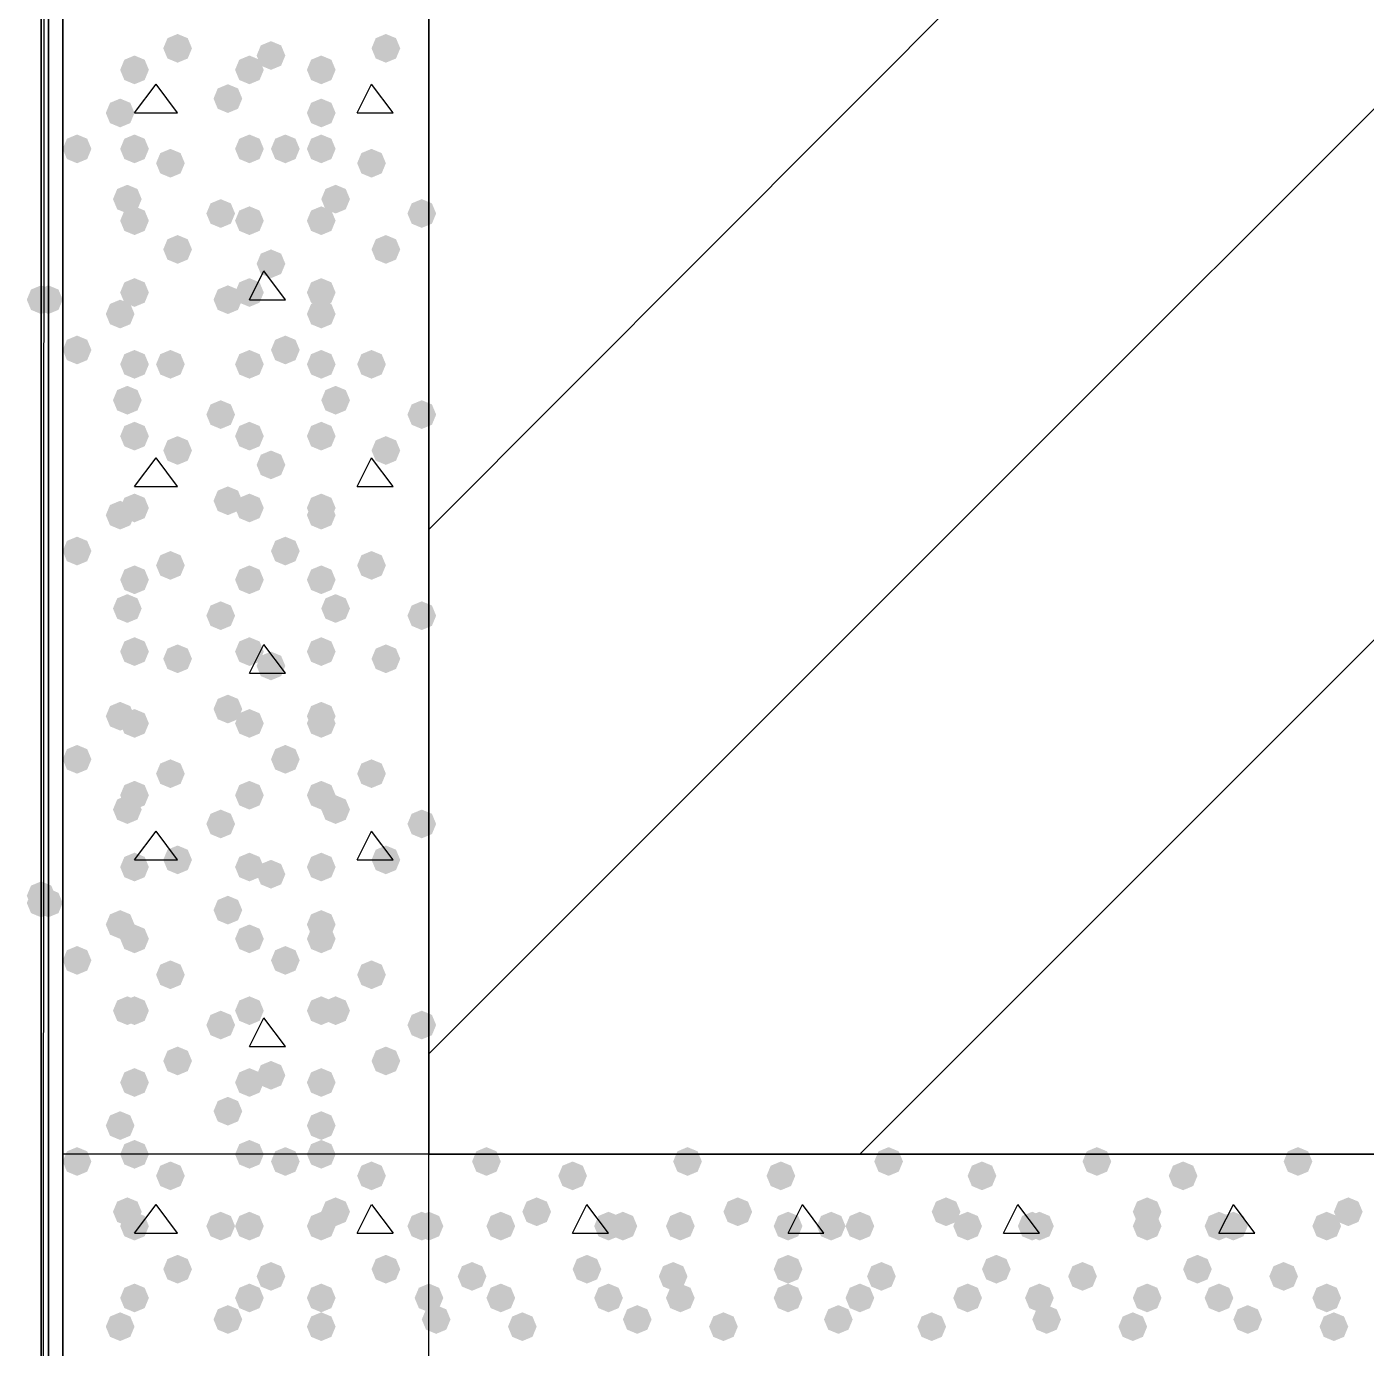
# Model space of a CAD drawing. Header units: millimetres. Extents: x 0 to 420, y 0 to 297.
# Drawn here: x 31.16 to 39.05, y 143.59 to 151.38 of the extents above; entities that cross this region are included whole.
import ezdxf

# ---------------------------------------------------------------- set-up
doc = ezdxf.new("R2010")
doc.units = ezdxf.units.MM
doc.layers.get('0').update_dxf_attribs({"linetype": 'CONTINUOUS'})

msp = doc.modelspace()

# ---------------------------------------------------------------- hatches: boundary and pattern name
at = {"true_color": 0x000007}
h = msp.add_hatch(color=0, dxfattribs=at)
h.paths.add_polyline_path([(31.284333, 243.755333), (31.284333, 100.160667)], flags=0)
h.paths.add_polyline_path([(31.284333, 100.160667), (31.284333, 243.755333)], flags=0)
at = {"true_color": 0x000008}
for points in [[(32.131, 151.257), (32.106129, 151.197204), (32.046333, 151.172333), (31.986537, 151.197204), (31.961667, 151.257), (31.986537, 151.316796), (32.046333, 151.341667), (32.106129, 151.316796)], [(32.681333, 151.214667), (32.656462, 151.154871), (32.596667, 151.13), (32.536871, 151.154871), (32.512, 151.214667), (32.536871, 151.274462), (32.596667, 151.299333), (32.656462, 151.274463)], [(33.358667, 151.257), (33.333796, 151.197204), (33.274, 151.172333), (33.214204, 151.197204), (33.189333, 151.257), (33.214204, 151.316796), (33.274, 151.341667), (33.333796, 151.316796)], [(31.877, 151.13), (31.852129, 151.070204), (31.792333, 151.045333), (31.732538, 151.070204), (31.707667, 151.13), (31.732537, 151.189796), (31.792333, 151.214667), (31.852129, 151.189796)], [(32.554333, 151.13), (32.529462, 151.070204), (32.469667, 151.045333), (32.409871, 151.070204), (32.385, 151.13), (32.409871, 151.189796), (32.469667, 151.214667), (32.529462, 151.189796)], [(32.977667, 151.13), (32.952796, 151.070204), (32.893, 151.045333), (32.833204, 151.070204), (32.808333, 151.13), (32.833204, 151.189796), (32.893, 151.214667), (32.952796, 151.189796)], [(32.427333, 150.960667), (32.402463, 150.900871), (32.342667, 150.876), (32.282871, 150.900871), (32.258, 150.960667), (32.282871, 151.020462), (32.342667, 151.045333), (32.402462, 151.020463)], [(31.792333, 150.876), (31.767463, 150.816204), (31.707667, 150.791333), (31.647871, 150.816204), (31.623, 150.876), (31.647871, 150.935796), (31.707667, 150.960667), (31.767462, 150.935796)], [(32.977667, 150.876), (32.952796, 150.816204), (32.893, 150.791333), (32.833204, 150.816204), (32.808333, 150.876), (32.833204, 150.935796), (32.893, 150.960667), (32.952796, 150.935796)], [(31.538333, 150.664333), (31.513463, 150.604537), (31.453667, 150.579667), (31.393871, 150.604537), (31.369, 150.664333), (31.393871, 150.724129), (31.453667, 150.749), (31.513462, 150.724129)], [(31.877, 150.664333), (31.852129, 150.604537), (31.792333, 150.579667), (31.732538, 150.604537), (31.707667, 150.664333), (31.732537, 150.724129), (31.792333, 150.749), (31.852129, 150.724129)], [(32.554333, 150.664333), (32.529462, 150.604537), (32.469667, 150.579667), (32.409871, 150.604537), (32.385, 150.664333), (32.409871, 150.724129), (32.469667, 150.749), (32.529462, 150.724129)], [(32.766, 150.664333), (32.741129, 150.604537), (32.681333, 150.579667), (32.621537, 150.604537), (32.596667, 150.664333), (32.621537, 150.724129), (32.681333, 150.749), (32.741129, 150.724129)], [(32.977667, 150.664333), (32.952796, 150.604537), (32.893, 150.579667), (32.833204, 150.604537), (32.808333, 150.664333), (32.833204, 150.724129), (32.893, 150.749), (32.952796, 150.724129)], [(32.088667, 150.579667), (32.063796, 150.519871), (32.004, 150.495), (31.944204, 150.519871), (31.919333, 150.579667), (31.944204, 150.639462), (32.004, 150.664333), (32.063796, 150.639463)], [(33.274, 150.579667), (33.249129, 150.519871), (33.189333, 150.495), (33.129538, 150.519871), (33.104667, 150.579667), (33.129537, 150.639462), (33.189333, 150.664333), (33.249129, 150.639463)], [(31.834667, 150.368), (31.809796, 150.308204), (31.75, 150.283333), (31.690204, 150.308204), (31.665333, 150.368), (31.690204, 150.427796), (31.75, 150.452667), (31.809796, 150.427796)], [(33.062333, 150.368), (33.037463, 150.308204), (32.977667, 150.283333), (32.917871, 150.308204), (32.893, 150.368), (32.917871, 150.427796), (32.977667, 150.452667), (33.037462, 150.427796)], [(31.877, 150.241), (31.852129, 150.181204), (31.792333, 150.156333), (31.732538, 150.181204), (31.707667, 150.241), (31.732537, 150.300796), (31.792333, 150.325667), (31.852129, 150.300796)], [(32.385, 150.283333), (32.360129, 150.223537), (32.300333, 150.198667), (32.240538, 150.223537), (32.215667, 150.283333), (32.240537, 150.343129), (32.300333, 150.368), (32.360129, 150.343129)], [(32.554333, 150.241), (32.529462, 150.181204), (32.469667, 150.156333), (32.409871, 150.181204), (32.385, 150.241), (32.409871, 150.300796), (32.469667, 150.325667), (32.529462, 150.300796)], [(32.977667, 150.241), (32.952796, 150.181204), (32.893, 150.156333), (32.833204, 150.181204), (32.808333, 150.241), (32.833204, 150.300796), (32.893, 150.325667), (32.952796, 150.300796)], [(33.570333, 150.283333), (33.545463, 150.223537), (33.485667, 150.198667), (33.425871, 150.223537), (33.401, 150.283333), (33.425871, 150.343129), (33.485667, 150.368), (33.545462, 150.343129)], [(32.131, 150.071667), (32.106129, 150.011871), (32.046333, 149.987), (31.986537, 150.011871), (31.961667, 150.071667), (31.986537, 150.131462), (32.046333, 150.156333), (32.106129, 150.131463)], [(33.358667, 150.071667), (33.333796, 150.011871), (33.274, 149.987), (33.214204, 150.011871), (33.189333, 150.071667), (33.214204, 150.131462), (33.274, 150.156333), (33.333796, 150.131463)], [(32.681333, 149.987), (32.656462, 149.927204), (32.596667, 149.902333), (32.536871, 149.927204), (32.512, 149.987), (32.536871, 150.046796), (32.596667, 150.071667), (32.656462, 150.046796)], [(31.877, 149.817667), (31.852129, 149.757871), (31.792333, 149.733), (31.732538, 149.757871), (31.707667, 149.817667), (31.732537, 149.877462), (31.792333, 149.902333), (31.852129, 149.877463)], [(32.427333, 149.775333), (32.402463, 149.715537), (32.342667, 149.690667), (32.282871, 149.715537), (32.258, 149.775333), (32.282871, 149.835129), (32.342667, 149.86), (32.402462, 149.835129)], [(32.554333, 149.817667), (32.529462, 149.757871), (32.469667, 149.733), (32.409871, 149.757871), (32.385, 149.817667), (32.409871, 149.877462), (32.469667, 149.902333), (32.529462, 149.877463)], [(32.977667, 149.817667), (32.952796, 149.757871), (32.893, 149.733), (32.833204, 149.757871), (32.808333, 149.817667), (32.833204, 149.877462), (32.893, 149.902333), (32.952796, 149.877463)], [(31.792333, 149.690667), (31.767463, 149.630871), (31.707667, 149.606), (31.647871, 149.630871), (31.623, 149.690667), (31.647871, 149.750462), (31.707667, 149.775333), (31.767462, 149.750463)], [(32.977667, 149.690667), (32.952796, 149.630871), (32.893, 149.606), (32.833204, 149.630871), (32.808333, 149.690667), (32.833204, 149.750462), (32.893, 149.775333), (32.952796, 149.750463)], [(31.538333, 149.479), (31.513463, 149.419204), (31.453667, 149.394333), (31.393871, 149.419204), (31.369, 149.479), (31.393871, 149.538796), (31.453667, 149.563667), (31.513462, 149.538796)], [(32.766, 149.479), (32.741129, 149.419204), (32.681333, 149.394333), (32.621537, 149.419204), (32.596667, 149.479), (32.621537, 149.538796), (32.681333, 149.563667), (32.741129, 149.538796)], [(31.877, 149.394333), (31.852129, 149.334537), (31.792333, 149.309667), (31.732538, 149.334537), (31.707667, 149.394333), (31.732537, 149.454129), (31.792333, 149.479), (31.852129, 149.454129)], [(32.088667, 149.394333), (32.063796, 149.334537), (32.004, 149.309667), (31.944204, 149.334537), (31.919333, 149.394333), (31.944204, 149.454129), (32.004, 149.479), (32.063796, 149.454129)], [(32.554333, 149.394333), (32.529462, 149.334537), (32.469667, 149.309667), (32.409871, 149.334537), (32.385, 149.394333), (32.409871, 149.454129), (32.469667, 149.479), (32.529462, 149.454129)], [(32.977667, 149.394333), (32.952796, 149.334537), (32.893, 149.309667), (32.833204, 149.334537), (32.808333, 149.394333), (32.833204, 149.454129), (32.893, 149.479), (32.952796, 149.454129)], [(33.274, 149.394333), (33.249129, 149.334537), (33.189333, 149.309667), (33.129538, 149.334537), (33.104667, 149.394333), (33.129537, 149.454129), (33.189333, 149.479), (33.249129, 149.454129)], [(31.834667, 149.182667), (31.809796, 149.122871), (31.75, 149.098), (31.690204, 149.122871), (31.665333, 149.182667), (31.690204, 149.242462), (31.75, 149.267333), (31.809796, 149.242463)], [(33.062333, 149.182667), (33.037463, 149.122871), (32.977667, 149.098), (32.917871, 149.122871), (32.893, 149.182667), (32.917871, 149.242462), (32.977667, 149.267333), (33.037462, 149.242463)], [(32.385, 149.098), (32.360129, 149.038204), (32.300333, 149.013333), (32.240538, 149.038204), (32.215667, 149.098), (32.240537, 149.157796), (32.300333, 149.182667), (32.360129, 149.157796)], [(33.570333, 149.098), (33.545463, 149.038204), (33.485667, 149.013333), (33.425871, 149.038204), (33.401, 149.098), (33.425871, 149.157796), (33.485667, 149.182667), (33.545462, 149.157796)], [(31.877, 148.971), (31.852129, 148.911204), (31.792333, 148.886333), (31.732538, 148.911204), (31.707667, 148.971), (31.732537, 149.030796), (31.792333, 149.055667), (31.852129, 149.030796)], [(32.554333, 148.971), (32.529462, 148.911204), (32.469667, 148.886333), (32.409871, 148.911204), (32.385, 148.971), (32.409871, 149.030796), (32.469667, 149.055667), (32.529462, 149.030796)], [(32.977667, 148.971), (32.952796, 148.911204), (32.893, 148.886333), (32.833204, 148.911204), (32.808333, 148.971), (32.833204, 149.030796), (32.893, 149.055667), (32.952796, 149.030796)], [(32.131, 148.886333), (32.106129, 148.826537), (32.046333, 148.801667), (31.986537, 148.826537), (31.961667, 148.886333), (31.986537, 148.946129), (32.046333, 148.971), (32.106129, 148.946129)], [(33.358667, 148.886333), (33.333796, 148.826537), (33.274, 148.801667), (33.214204, 148.826537), (33.189333, 148.886333), (33.214204, 148.946129), (33.274, 148.971), (33.333796, 148.946129)], [(32.681333, 148.801667), (32.656462, 148.741871), (32.596667, 148.717), (32.536871, 148.741871), (32.512, 148.801667), (32.536871, 148.861462), (32.596667, 148.886333), (32.656462, 148.861463)], [(32.427333, 148.59), (32.402463, 148.530204), (32.342667, 148.505333), (32.282871, 148.530204), (32.258, 148.59), (32.282871, 148.649796), (32.342667, 148.674667), (32.402462, 148.649796)], [(31.792333, 148.505333), (31.767463, 148.445537), (31.707667, 148.420667), (31.647871, 148.445537), (31.623, 148.505333), (31.647871, 148.565129), (31.707667, 148.59), (31.767462, 148.565129)], [(31.877, 148.547667), (31.852129, 148.487871), (31.792333, 148.463), (31.732538, 148.487871), (31.707667, 148.547667), (31.732537, 148.607462), (31.792333, 148.632333), (31.852129, 148.607463)], [(32.554333, 148.547667), (32.529462, 148.487871), (32.469667, 148.463), (32.409871, 148.487871), (32.385, 148.547667), (32.409871, 148.607462), (32.469667, 148.632333), (32.529462, 148.607463)], [(32.977667, 148.547667), (32.952796, 148.487871), (32.893, 148.463), (32.833204, 148.487871), (32.808333, 148.547667), (32.833204, 148.607462), (32.893, 148.632333), (32.952796, 148.607463)], [(32.977667, 148.505333), (32.952796, 148.445537), (32.893, 148.420667), (32.833204, 148.445537), (32.808333, 148.505333), (32.833204, 148.565129), (32.893, 148.59), (32.952796, 148.565129)], [(31.538333, 148.293667), (31.513463, 148.233871), (31.453667, 148.209), (31.393871, 148.233871), (31.369, 148.293667), (31.393871, 148.353462), (31.453667, 148.378333), (31.513462, 148.353463)], [(32.766, 148.293667), (32.741129, 148.233871), (32.681333, 148.209), (32.621537, 148.233871), (32.596667, 148.293667), (32.621537, 148.353462), (32.681333, 148.378333), (32.741129, 148.353463)], [(32.088667, 148.209), (32.063796, 148.149204), (32.004, 148.124333), (31.944204, 148.149204), (31.919333, 148.209), (31.944204, 148.268796), (32.004, 148.293667), (32.063796, 148.268796)], [(33.274, 148.209), (33.249129, 148.149204), (33.189333, 148.124333), (33.129538, 148.149204), (33.104667, 148.209), (33.129537, 148.268796), (33.189333, 148.293667), (33.249129, 148.268796)], [(31.877, 148.124333), (31.852129, 148.064537), (31.792333, 148.039667), (31.732538, 148.064537), (31.707667, 148.124333), (31.732537, 148.184129), (31.792333, 148.209), (31.852129, 148.184129)], [(32.554333, 148.124333), (32.529462, 148.064537), (32.469667, 148.039667), (32.409871, 148.064537), (32.385, 148.124333), (32.409871, 148.184129), (32.469667, 148.209), (32.529462, 148.184129)], [(32.977667, 148.124333), (32.952796, 148.064537), (32.893, 148.039667), (32.833204, 148.064537), (32.808333, 148.124333), (32.833204, 148.184129), (32.893, 148.209), (32.952796, 148.184129)], [(31.834667, 147.955), (31.809796, 147.895204), (31.75, 147.870333), (31.690204, 147.895204), (31.665333, 147.955), (31.690204, 148.014796), (31.75, 148.039667), (31.809796, 148.014796)], [(33.062333, 147.955), (33.037463, 147.895204), (32.977667, 147.870333), (32.917871, 147.895204), (32.893, 147.955), (32.917871, 148.014796), (32.977667, 148.039667), (33.037462, 148.014796)], [(32.385, 147.912667), (32.360129, 147.852871), (32.300333, 147.828), (32.240538, 147.852871), (32.215667, 147.912667), (32.240537, 147.972462), (32.300333, 147.997333), (32.360129, 147.972463)], [(33.570333, 147.912667), (33.545463, 147.852871), (33.485667, 147.828), (33.425871, 147.852871), (33.401, 147.912667), (33.425871, 147.972462), (33.485667, 147.997333), (33.545462, 147.972463)], [(31.877, 147.701), (31.852129, 147.641204), (31.792333, 147.616333), (31.732538, 147.641204), (31.707667, 147.701), (31.732537, 147.760796), (31.792333, 147.785667), (31.852129, 147.760796)], [(32.131, 147.658667), (32.106129, 147.598871), (32.046333, 147.574), (31.986537, 147.598871), (31.961667, 147.658667), (31.986537, 147.718462), (32.046333, 147.743333), (32.106129, 147.718463)], [(32.554333, 147.701), (32.529462, 147.641204), (32.469667, 147.616333), (32.409871, 147.641204), (32.385, 147.701), (32.409871, 147.760796), (32.469667, 147.785667), (32.529462, 147.760796)], [(32.977667, 147.701), (32.952796, 147.641204), (32.893, 147.616333), (32.833204, 147.641204), (32.808333, 147.701), (32.833204, 147.760796), (32.893, 147.785667), (32.952796, 147.760796)], [(33.358667, 147.658667), (33.333796, 147.598871), (33.274, 147.574), (33.214204, 147.598871), (33.189333, 147.658667), (33.214204, 147.718462), (33.274, 147.743333), (33.333796, 147.718463)], [(32.681333, 147.616333), (32.656462, 147.556537), (32.596667, 147.531667), (32.536871, 147.556537), (32.512, 147.616333), (32.536871, 147.676129), (32.596667, 147.701), (32.656462, 147.676129)], [(31.792333, 147.32), (31.767463, 147.260204), (31.707667, 147.235333), (31.647871, 147.260204), (31.623, 147.32), (31.647871, 147.379796), (31.707667, 147.404667), (31.767462, 147.379796)], [(32.427333, 147.362333), (32.402463, 147.302537), (32.342667, 147.277667), (32.282871, 147.302537), (32.258, 147.362333), (32.282871, 147.422129), (32.342667, 147.447), (32.402462, 147.422129)], [(32.977667, 147.32), (32.952796, 147.260204), (32.893, 147.235333), (32.833204, 147.260204), (32.808333, 147.32), (32.833204, 147.379796), (32.893, 147.404667), (32.952796, 147.379796)], [(31.877, 147.277667), (31.852129, 147.217871), (31.792333, 147.193), (31.732538, 147.217871), (31.707667, 147.277667), (31.732537, 147.337462), (31.792333, 147.362333), (31.852129, 147.337463)], [(32.554333, 147.277667), (32.529462, 147.217871), (32.469667, 147.193), (32.409871, 147.217871), (32.385, 147.277667), (32.409871, 147.337462), (32.469667, 147.362333), (32.529462, 147.337463)], [(32.977667, 147.277667), (32.952796, 147.217871), (32.893, 147.193), (32.833204, 147.217871), (32.808333, 147.277667), (32.833204, 147.337462), (32.893, 147.362333), (32.952796, 147.337463)], [(31.538333, 147.066), (31.513463, 147.006204), (31.453667, 146.981333), (31.393871, 147.006204), (31.369, 147.066), (31.393871, 147.125796), (31.453667, 147.150667), (31.513462, 147.125796)], [(32.766, 147.066), (32.741129, 147.006204), (32.681333, 146.981333), (32.621537, 147.006204), (32.596667, 147.066), (32.621537, 147.125796), (32.681333, 147.150667), (32.741129, 147.125796)], [(32.088667, 146.981333), (32.063796, 146.921537), (32.004, 146.896667), (31.944204, 146.921537), (31.919333, 146.981333), (31.944204, 147.041129), (32.004, 147.066), (32.063796, 147.041129)], [(33.274, 146.981333), (33.249129, 146.921537), (33.189333, 146.896667), (33.129538, 146.921537), (33.104667, 146.981333), (33.129537, 147.041129), (33.189333, 147.066), (33.249129, 147.041129)], [(31.877, 146.854333), (31.852129, 146.794537), (31.792333, 146.769667), (31.732538, 146.794537), (31.707667, 146.854333), (31.732537, 146.914129), (31.792333, 146.939), (31.852129, 146.914129)], [(32.554333, 146.854333), (32.529462, 146.794537), (32.469667, 146.769667), (32.409871, 146.794537), (32.385, 146.854333), (32.409871, 146.914129), (32.469667, 146.939), (32.529462, 146.914129)], [(32.977667, 146.854333), (32.952796, 146.794537), (32.893, 146.769667), (32.833204, 146.794537), (32.808333, 146.854333), (32.833204, 146.914129), (32.893, 146.939), (32.952796, 146.914129)], [(31.834667, 146.769667), (31.809796, 146.709871), (31.75, 146.685), (31.690204, 146.709871), (31.665333, 146.769667), (31.690204, 146.829462), (31.75, 146.854333), (31.809796, 146.829463)], [(33.062333, 146.769667), (33.037463, 146.709871), (32.977667, 146.685), (32.917871, 146.709871), (32.893, 146.769667), (32.917871, 146.829462), (32.977667, 146.854333), (33.037462, 146.829463)], [(32.385, 146.685), (32.360129, 146.625204), (32.300333, 146.600333), (32.240538, 146.625204), (32.215667, 146.685), (32.240537, 146.744796), (32.300333, 146.769667), (32.360129, 146.744796)], [(33.570333, 146.685), (33.545463, 146.625204), (33.485667, 146.600333), (33.425871, 146.625204), (33.401, 146.685), (33.425871, 146.744796), (33.485667, 146.769667), (33.545462, 146.744796)], [(32.131, 146.473333), (32.106129, 146.413537), (32.046333, 146.388667), (31.986537, 146.413537), (31.961667, 146.473333), (31.986537, 146.533129), (32.046333, 146.558), (32.106129, 146.533129)], [(33.358667, 146.473333), (33.333796, 146.413537), (33.274, 146.388667), (33.214204, 146.413537), (33.189333, 146.473333), (33.214204, 146.533129), (33.274, 146.558), (33.333796, 146.533129)], [(31.877, 146.431), (31.852129, 146.371204), (31.792333, 146.346333), (31.732538, 146.371204), (31.707667, 146.431), (31.732537, 146.490796), (31.792333, 146.515667), (31.852129, 146.490796)], [(32.554333, 146.431), (32.529462, 146.371204), (32.469667, 146.346333), (32.409871, 146.371204), (32.385, 146.431), (32.409871, 146.490796), (32.469667, 146.515667), (32.529462, 146.490796)], [(32.681333, 146.388667), (32.656462, 146.328871), (32.596667, 146.304), (32.536871, 146.328871), (32.512, 146.388667), (32.536871, 146.448462), (32.596667, 146.473333), (32.656462, 146.448463)], [(32.977667, 146.431), (32.952796, 146.371204), (32.893, 146.346333), (32.833204, 146.371204), (32.808333, 146.431), (32.833204, 146.490796), (32.893, 146.515667), (32.952796, 146.490796)], [(32.427333, 146.177), (32.402463, 146.117204), (32.342667, 146.092333), (32.282871, 146.117204), (32.258, 146.177), (32.282871, 146.236796), (32.342667, 146.261667), (32.402462, 146.236796)], [(31.792333, 146.092333), (31.767463, 146.032537), (31.707667, 146.007667), (31.647871, 146.032537), (31.623, 146.092333), (31.647871, 146.152129), (31.707667, 146.177), (31.767462, 146.152129)], [(32.977667, 146.092333), (32.952796, 146.032537), (32.893, 146.007667), (32.833204, 146.032537), (32.808333, 146.092333), (32.833204, 146.152129), (32.893, 146.177), (32.952796, 146.152129)], [(31.877, 146.007667), (31.852129, 145.947871), (31.792333, 145.923), (31.732538, 145.947871), (31.707667, 146.007667), (31.732537, 146.067462), (31.792333, 146.092333), (31.852129, 146.067463)], [(32.554333, 146.007667), (32.529462, 145.947871), (32.469667, 145.923), (32.409871, 145.947871), (32.385, 146.007667), (32.409871, 146.067462), (32.469667, 146.092333), (32.529462, 146.067463)], [(32.977667, 146.007667), (32.952796, 145.947871), (32.893, 145.923), (32.833204, 145.947871), (32.808333, 146.007667), (32.833204, 146.067462), (32.893, 146.092333), (32.952796, 146.067463)], [(31.538333, 145.880667), (31.513463, 145.820871), (31.453667, 145.796), (31.393871, 145.820871), (31.369, 145.880667), (31.393871, 145.940462), (31.453667, 145.965333), (31.513462, 145.940463)], [(32.766, 145.880667), (32.741129, 145.820871), (32.681333, 145.796), (32.621537, 145.820871), (32.596667, 145.880667), (32.621537, 145.940462), (32.681333, 145.965333), (32.741129, 145.940463)], [(32.088667, 145.796), (32.063796, 145.736204), (32.004, 145.711333), (31.944204, 145.736204), (31.919333, 145.796), (31.944204, 145.855796), (32.004, 145.880667), (32.063796, 145.855796)], [(33.274, 145.796), (33.249129, 145.736204), (33.189333, 145.711333), (33.129538, 145.736204), (33.104667, 145.796), (33.129537, 145.855796), (33.189333, 145.880667), (33.249129, 145.855796)], [(31.834667, 145.584333), (31.809796, 145.524537), (31.75, 145.499667), (31.690204, 145.524537), (31.665333, 145.584333), (31.690204, 145.644129), (31.75, 145.669), (31.809796, 145.644129)], [(31.877, 145.584333), (31.852129, 145.524537), (31.792333, 145.499667), (31.732538, 145.524537), (31.707667, 145.584333), (31.732537, 145.644129), (31.792333, 145.669), (31.852129, 145.644129)], [(32.554333, 145.584333), (32.529462, 145.524537), (32.469667, 145.499667), (32.409871, 145.524537), (32.385, 145.584333), (32.409871, 145.644129), (32.469667, 145.669), (32.529462, 145.644129)], [(32.977667, 145.584333), (32.952796, 145.524537), (32.893, 145.499667), (32.833204, 145.524537), (32.808333, 145.584333), (32.833204, 145.644129), (32.893, 145.669), (32.952796, 145.644129)], [(33.062333, 145.584333), (33.037463, 145.524537), (32.977667, 145.499667), (32.917871, 145.524537), (32.893, 145.584333), (32.917871, 145.644129), (32.977667, 145.669), (33.037462, 145.644129)], [(32.385, 145.499667), (32.360129, 145.439871), (32.300333, 145.415), (32.240538, 145.439871), (32.215667, 145.499667), (32.240537, 145.559462), (32.300333, 145.584333), (32.360129, 145.559463)], [(33.570333, 145.499667), (33.545463, 145.439871), (33.485667, 145.415), (33.425871, 145.439871), (33.401, 145.499667), (33.425871, 145.559462), (33.485667, 145.584333), (33.545462, 145.559463)], [(32.131, 145.288), (32.106129, 145.228204), (32.046333, 145.203333), (31.986537, 145.228204), (31.961667, 145.288), (31.986537, 145.347796), (32.046333, 145.372667), (32.106129, 145.347796)], [(33.358667, 145.288), (33.333796, 145.228204), (33.274, 145.203333), (33.214204, 145.228204), (33.189333, 145.288), (33.214204, 145.347796), (33.274, 145.372667), (33.333796, 145.347796)], [(32.681333, 145.203333), (32.656462, 145.143537), (32.596667, 145.118667), (32.536871, 145.143537), (32.512, 145.203333), (32.536871, 145.263129), (32.596667, 145.288), (32.656462, 145.263129)], [(31.877, 145.161), (31.852129, 145.101204), (31.792333, 145.076333), (31.732538, 145.101204), (31.707667, 145.161), (31.732537, 145.220796), (31.792333, 145.245667), (31.852129, 145.220796)], [(32.554333, 145.161), (32.529462, 145.101204), (32.469667, 145.076333), (32.409871, 145.101204), (32.385, 145.161), (32.409871, 145.220796), (32.469667, 145.245667), (32.529462, 145.220796)], [(32.977667, 145.161), (32.952796, 145.101204), (32.893, 145.076333), (32.833204, 145.101204), (32.808333, 145.161), (32.833204, 145.220796), (32.893, 145.245667), (32.952796, 145.220796)], [(32.427333, 144.991667), (32.402463, 144.931871), (32.342667, 144.907), (32.282871, 144.931871), (32.258, 144.991667), (32.282871, 145.051462), (32.342667, 145.076333), (32.402462, 145.051463)], [(31.792333, 144.907), (31.767463, 144.847204), (31.707667, 144.822333), (31.647871, 144.847204), (31.623, 144.907), (31.647871, 144.966796), (31.707667, 144.991667), (31.767462, 144.966796)], [(32.977667, 144.907), (32.952796, 144.847204), (32.893, 144.822333), (32.833204, 144.847204), (32.808333, 144.907), (32.833204, 144.966796), (32.893, 144.991667), (32.952796, 144.966796)], [(31.877, 144.737667), (31.852129, 144.677871), (31.792333, 144.653), (31.732538, 144.677871), (31.707667, 144.737667), (31.732537, 144.797462), (31.792333, 144.822333), (31.852129, 144.797463)], [(32.554333, 144.737667), (32.529462, 144.677871), (32.469667, 144.653), (32.409871, 144.677871), (32.385, 144.737667), (32.409871, 144.797462), (32.469667, 144.822333), (32.529462, 144.797463)], [(32.977667, 144.737667), (32.952796, 144.677871), (32.893, 144.653), (32.833204, 144.677871), (32.808333, 144.737667), (32.833204, 144.797462), (32.893, 144.822333), (32.952796, 144.797463)], [(33.951333, 144.695333), (33.926463, 144.635537), (33.866667, 144.610667), (33.806871, 144.635537), (33.782, 144.695333), (33.806871, 144.755129), (33.866667, 144.78), (33.926462, 144.755129)], [(35.136667, 144.695333), (35.111796, 144.635537), (35.052, 144.610667), (34.992204, 144.635537), (34.967333, 144.695333), (34.992204, 144.755129), (35.052, 144.78), (35.111796, 144.755129)], [(36.322, 144.695333), (36.297129, 144.635537), (36.237333, 144.610667), (36.177538, 144.635537), (36.152667, 144.695333), (36.177537, 144.755129), (36.237333, 144.78), (36.297129, 144.755129)], [(37.549667, 144.695333), (37.524796, 144.635537), (37.465, 144.610667), (37.405204, 144.635537), (37.380333, 144.695333), (37.405204, 144.755129), (37.465, 144.78), (37.524796, 144.755129)], [(38.735, 144.695333), (38.710129, 144.635537), (38.650333, 144.610667), (38.590538, 144.635537), (38.565667, 144.695333), (38.590537, 144.755129), (38.650333, 144.78), (38.710129, 144.755129)], [(34.459333, 144.610667), (34.434462, 144.550871), (34.374667, 144.526), (34.314871, 144.550871), (34.29, 144.610667), (34.314871, 144.670462), (34.374667, 144.695333), (34.434462, 144.670463)], [(35.687, 144.610667), (35.662129, 144.550871), (35.602333, 144.526), (35.542538, 144.550871), (35.517667, 144.610667), (35.542537, 144.670462), (35.602333, 144.695333), (35.662129, 144.670463)], [(36.872333, 144.610667), (36.847463, 144.550871), (36.787667, 144.526), (36.727871, 144.550871), (36.703, 144.610667), (36.727871, 144.670462), (36.787667, 144.695333), (36.847462, 144.670463)], [(38.057667, 144.610667), (38.032796, 144.550871), (37.973, 144.526), (37.913204, 144.550871), (37.888333, 144.610667), (37.913204, 144.670462), (37.973, 144.695333), (38.032796, 144.670463)], [(34.247667, 144.399), (34.222796, 144.339204), (34.163, 144.314333), (34.103204, 144.339204), (34.078333, 144.399), (34.103204, 144.458796), (34.163, 144.483667), (34.222796, 144.458796)], [(35.433, 144.399), (35.408129, 144.339204), (35.348333, 144.314333), (35.288537, 144.339204), (35.263667, 144.399), (35.288537, 144.458796), (35.348333, 144.483667), (35.408129, 144.458796)], [(36.660667, 144.399), (36.635796, 144.339204), (36.576, 144.314333), (36.516204, 144.339204), (36.491333, 144.399), (36.516204, 144.458796), (36.576, 144.483667), (36.635796, 144.458796)], [(37.846, 144.399), (37.821129, 144.339204), (37.761333, 144.314333), (37.701537, 144.339204), (37.676667, 144.399), (37.701537, 144.458796), (37.761333, 144.483667), (37.821129, 144.458796)], [(39.031333, 144.399), (39.006462, 144.339204), (38.946667, 144.314333), (38.886871, 144.339204), (38.862, 144.399), (38.886871, 144.458796), (38.946667, 144.483667), (39.006462, 144.458796)], [(33.612667, 144.314333), (33.587796, 144.254537), (33.528, 144.229667), (33.468204, 144.254537), (33.443333, 144.314333), (33.468204, 144.374129), (33.528, 144.399), (33.587796, 144.374129)], [(34.036, 144.314333), (34.011129, 144.254537), (33.951333, 144.229667), (33.891537, 144.254537), (33.866667, 144.314333), (33.891537, 144.374129), (33.951333, 144.399), (34.011129, 144.374129)], [(34.671, 144.314333), (34.646129, 144.254537), (34.586333, 144.229667), (34.526537, 144.254537), (34.501667, 144.314333), (34.526537, 144.374129), (34.586333, 144.399), (34.646129, 144.374129)], [(34.755667, 144.314333), (34.730796, 144.254537), (34.671, 144.229667), (34.611204, 144.254537), (34.586333, 144.314333), (34.611204, 144.374129), (34.671, 144.399), (34.730796, 144.374129)], [(35.094333, 144.314333), (35.069462, 144.254537), (35.009667, 144.229667), (34.949871, 144.254537), (34.925, 144.314333), (34.949871, 144.374129), (35.009667, 144.399), (35.069462, 144.374129)], [(35.729333, 144.314333), (35.704462, 144.254537), (35.644667, 144.229667), (35.584871, 144.254537), (35.56, 144.314333), (35.584871, 144.374129), (35.644667, 144.399), (35.704462, 144.374129)], [(35.983333, 144.314333), (35.958463, 144.254537), (35.898667, 144.229667), (35.838871, 144.254537), (35.814, 144.314333), (35.838871, 144.374129), (35.898667, 144.399), (35.958462, 144.374129)], [(36.152667, 144.314333), (36.127796, 144.254537), (36.068, 144.229667), (36.008204, 144.254537), (35.983333, 144.314333), (36.008204, 144.374129), (36.068, 144.399), (36.127796, 144.374129)], [(36.787667, 144.314333), (36.762796, 144.254537), (36.703, 144.229667), (36.643204, 144.254537), (36.618333, 144.314333), (36.643204, 144.374129), (36.703, 144.399), (36.762796, 144.374129)], [(37.168667, 144.314333), (37.143796, 144.254537), (37.084, 144.229667), (37.024204, 144.254537), (36.999333, 144.314333), (37.024204, 144.374129), (37.084, 144.399), (37.143796, 144.374129)], [(37.211, 144.314333), (37.186129, 144.254537), (37.126333, 144.229667), (37.066537, 144.254537), (37.041667, 144.314333), (37.066537, 144.374129), (37.126333, 144.399), (37.186129, 144.374129)], [(37.846, 144.314333), (37.821129, 144.254537), (37.761333, 144.229667), (37.701537, 144.254537), (37.676667, 144.314333), (37.701537, 144.374129), (37.761333, 144.399), (37.821129, 144.374129)], [(38.269333, 144.314333), (38.244462, 144.254537), (38.184667, 144.229667), (38.124871, 144.254537), (38.1, 144.314333), (38.124871, 144.374129), (38.184667, 144.399), (38.244462, 144.374129)], [(38.354, 144.314333), (38.329129, 144.254537), (38.269333, 144.229667), (38.209538, 144.254537), (38.184667, 144.314333), (38.209537, 144.374129), (38.269333, 144.399), (38.329129, 144.374129)], [(38.904333, 144.314333), (38.879462, 144.254537), (38.819667, 144.229667), (38.759871, 144.254537), (38.735, 144.314333), (38.759871, 144.374129), (38.819667, 144.399), (38.879462, 144.374129)], [(33.866667, 144.018), (33.841796, 143.958204), (33.782, 143.933333), (33.722204, 143.958204), (33.697333, 144.018), (33.722204, 144.077796), (33.782, 144.102667), (33.841796, 144.077796)], [(34.544, 144.060333), (34.519129, 144.000537), (34.459333, 143.975667), (34.399538, 144.000537), (34.374667, 144.060333), (34.399537, 144.120129), (34.459333, 144.145), (34.519129, 144.120129)], [(35.052, 144.018), (35.027129, 143.958204), (34.967333, 143.933333), (34.907538, 143.958204), (34.882667, 144.018), (34.907537, 144.077796), (34.967333, 144.102667), (35.027129, 144.077796)], [(35.729333, 144.060333), (35.704462, 144.000537), (35.644667, 143.975667), (35.584871, 144.000537), (35.56, 144.060333), (35.584871, 144.120129), (35.644667, 144.145), (35.704462, 144.120129)], [(36.279667, 144.018), (36.254796, 143.958204), (36.195, 143.933333), (36.135204, 143.958204), (36.110333, 144.018), (36.135204, 144.077796), (36.195, 144.102667), (36.254796, 144.077796)], [(36.957, 144.060333), (36.932129, 144.000537), (36.872333, 143.975667), (36.812538, 144.000537), (36.787667, 144.060333), (36.812537, 144.120129), (36.872333, 144.145), (36.932129, 144.120129)], [(37.465, 144.018), (37.440129, 143.958204), (37.380333, 143.933333), (37.320538, 143.958204), (37.295667, 144.018), (37.320537, 144.077796), (37.380333, 144.102667), (37.440129, 144.077796)], [(38.142333, 144.060333), (38.117463, 144.000537), (38.057667, 143.975667), (37.997871, 144.000537), (37.973, 144.060333), (37.997871, 144.120129), (38.057667, 144.145), (38.117462, 144.120129)], [(38.650333, 144.018), (38.625463, 143.958204), (38.565667, 143.933333), (38.505871, 143.958204), (38.481, 144.018), (38.505871, 144.077796), (38.565667, 144.102667), (38.625462, 144.077796)], [(33.612667, 143.891), (33.587796, 143.831204), (33.528, 143.806333), (33.468204, 143.831204), (33.443333, 143.891), (33.468204, 143.950796), (33.528, 143.975667), (33.587796, 143.950796)], [(34.036, 143.891), (34.011129, 143.831204), (33.951333, 143.806333), (33.891537, 143.831204), (33.866667, 143.891), (33.891537, 143.950796), (33.951333, 143.975667), (34.011129, 143.950796)], [(34.671, 143.891), (34.646129, 143.831204), (34.586333, 143.806333), (34.526537, 143.831204), (34.501667, 143.891), (34.526537, 143.950796), (34.586333, 143.975667), (34.646129, 143.950796)], [(35.094333, 143.891), (35.069462, 143.831204), (35.009667, 143.806333), (34.949871, 143.831204), (34.925, 143.891), (34.949871, 143.950796), (35.009667, 143.975667), (35.069462, 143.950796)], [(35.729333, 143.891), (35.704462, 143.831204), (35.644667, 143.806333), (35.584871, 143.831204), (35.56, 143.891), (35.584871, 143.950796), (35.644667, 143.975667), (35.704462, 143.950796)], [(36.152667, 143.891), (36.127796, 143.831204), (36.068, 143.806333), (36.008204, 143.831204), (35.983333, 143.891), (36.008204, 143.950796), (36.068, 143.975667), (36.127796, 143.950796)], [(36.787667, 143.891), (36.762796, 143.831204), (36.703, 143.806333), (36.643204, 143.831204), (36.618333, 143.891), (36.643204, 143.950796), (36.703, 143.975667), (36.762796, 143.950796)], [(37.211, 143.891), (37.186129, 143.831204), (37.126333, 143.806333), (37.066537, 143.831204), (37.041667, 143.891), (37.066537, 143.950796), (37.126333, 143.975667), (37.186129, 143.950796)], [(37.846, 143.891), (37.821129, 143.831204), (37.761333, 143.806333), (37.701537, 143.831204), (37.676667, 143.891), (37.701537, 143.950796), (37.761333, 143.975667), (37.821129, 143.950796)], [(38.269333, 143.891), (38.244462, 143.831204), (38.184667, 143.806333), (38.124871, 143.831204), (38.1, 143.891), (38.124871, 143.950796), (38.184667, 143.975667), (38.244462, 143.950796)], [(38.904333, 143.891), (38.879462, 143.831204), (38.819667, 143.806333), (38.759871, 143.831204), (38.735, 143.891), (38.759871, 143.950796), (38.819667, 143.975667), (38.879462, 143.950796)], [(33.655, 143.764), (33.630129, 143.704204), (33.570333, 143.679333), (33.510538, 143.704204), (33.485667, 143.764), (33.510537, 143.823796), (33.570333, 143.848667), (33.630129, 143.823796)], [(34.163, 143.721667), (34.138129, 143.661871), (34.078333, 143.637), (34.018537, 143.661871), (33.993667, 143.721667), (34.018537, 143.781462), (34.078333, 143.806333), (34.138129, 143.781463)], [(34.840333, 143.764), (34.815463, 143.704204), (34.755667, 143.679333), (34.695871, 143.704204), (34.671, 143.764), (34.695871, 143.823796), (34.755667, 143.848667), (34.815462, 143.823796)], [(35.348333, 143.721667), (35.323463, 143.661871), (35.263667, 143.637), (35.203871, 143.661871), (35.179, 143.721667), (35.203871, 143.781462), (35.263667, 143.806333), (35.323462, 143.781463)], [(36.025667, 143.764), (36.000796, 143.704204), (35.941, 143.679333), (35.881204, 143.704204), (35.856333, 143.764), (35.881204, 143.823796), (35.941, 143.848667), (36.000796, 143.823796)], [(36.576, 143.721667), (36.551129, 143.661871), (36.491333, 143.637), (36.431537, 143.661871), (36.406667, 143.721667), (36.431537, 143.781462), (36.491333, 143.806333), (36.551129, 143.781463)], [(37.253333, 143.764), (37.228463, 143.704204), (37.168667, 143.679333), (37.108871, 143.704204), (37.084, 143.764), (37.108871, 143.823796), (37.168667, 143.848667), (37.228462, 143.823796)], [(37.761333, 143.721667), (37.736462, 143.661871), (37.676667, 143.637), (37.616871, 143.661871), (37.592, 143.721667), (37.616871, 143.781462), (37.676667, 143.806333), (37.736462, 143.781463)], [(38.438667, 143.764), (38.413796, 143.704204), (38.354, 143.679333), (38.294204, 143.704204), (38.269333, 143.764), (38.294204, 143.823796), (38.354, 143.848667), (38.413796, 143.823796)], [(38.946667, 143.721667), (38.921796, 143.661871), (38.862, 143.637), (38.802204, 143.661871), (38.777333, 143.721667), (38.802204, 143.781462), (38.862, 143.806333), (38.921796, 143.781463)]]:
    msp.add_hatch(color=0, dxfattribs=at).paths.add_polyline_path(points, flags=0)
at = {"true_color": 0x0000fe}
for points in [[(31.326667, 149.775333), (31.301796, 149.715537), (31.242, 149.690667), (31.182204, 149.715537), (31.157333, 149.775333), (31.182204, 149.835129), (31.242, 149.86), (31.301796, 149.835129)], [(31.326667, 149.775333), (31.301796, 149.715537), (31.242, 149.690667), (31.182204, 149.715537), (31.157333, 149.775333), (31.182204, 149.835129), (31.242, 149.86), (31.301796, 149.835129)], [(31.326667, 149.775333), (31.301796, 149.715537), (31.242, 149.690667), (31.182204, 149.715537), (31.157333, 149.775333), (31.182204, 149.835129), (31.242, 149.86), (31.301796, 149.835129)], [(31.369, 149.775333), (31.344129, 149.715537), (31.284333, 149.690667), (31.224538, 149.715537), (31.199667, 149.775333), (31.224537, 149.835129), (31.284333, 149.86), (31.344129, 149.835129)], [(31.326667, 146.261667), (31.301796, 146.201871), (31.242, 146.177), (31.182204, 146.201871), (31.157333, 146.261667), (31.182204, 146.321462), (31.242, 146.346333), (31.301796, 146.321463)], [(31.326667, 146.219333), (31.301796, 146.159538), (31.242, 146.134667), (31.182204, 146.159538), (31.157333, 146.219333), (31.182204, 146.279129), (31.242, 146.304), (31.301796, 146.279129)], [(31.326667, 146.219333), (31.301796, 146.159538), (31.242, 146.134667), (31.182204, 146.159538), (31.157333, 146.219333), (31.182204, 146.279129), (31.242, 146.304), (31.301796, 146.279129)], [(31.369, 146.219333), (31.344129, 146.159538), (31.284333, 146.134667), (31.224538, 146.159538), (31.199667, 146.219333), (31.224537, 146.279129), (31.284333, 146.304), (31.344129, 146.279129)]]:
    msp.add_hatch(color=0, dxfattribs=at).paths.add_polyline_path(points, flags=0)
at = {"true_color": 0x000007}
for points in [[(31.538333, 144.695333), (31.513463, 144.635537), (31.453667, 144.610667), (31.393871, 144.635537), (31.369, 144.695333), (31.393871, 144.755129), (31.453667, 144.78), (31.513462, 144.755129)], [(32.766, 144.695333), (32.741129, 144.635537), (32.681333, 144.610667), (32.621537, 144.635537), (32.596667, 144.695333), (32.621537, 144.755129), (32.681333, 144.78), (32.741129, 144.755129)], [(32.088667, 144.610667), (32.063796, 144.550871), (32.004, 144.526), (31.944204, 144.550871), (31.919333, 144.610667), (31.944204, 144.670462), (32.004, 144.695333), (32.063796, 144.670463)], [(33.274, 144.610667), (33.249129, 144.550871), (33.189333, 144.526), (33.129538, 144.550871), (33.104667, 144.610667), (33.129537, 144.670462), (33.189333, 144.695333), (33.249129, 144.670463)], [(31.834667, 144.399), (31.809796, 144.339204), (31.75, 144.314333), (31.690204, 144.339204), (31.665333, 144.399), (31.690204, 144.458796), (31.75, 144.483667), (31.809796, 144.458796)], [(33.062333, 144.399), (33.037463, 144.339204), (32.977667, 144.314333), (32.917871, 144.339204), (32.893, 144.399), (32.917871, 144.458796), (32.977667, 144.483667), (33.037462, 144.458796)], [(31.877, 144.314333), (31.852129, 144.254537), (31.792333, 144.229667), (31.732538, 144.254537), (31.707667, 144.314333), (31.732537, 144.374129), (31.792333, 144.399), (31.852129, 144.374129)], [(32.385, 144.314333), (32.360129, 144.254537), (32.300333, 144.229667), (32.240538, 144.254537), (32.215667, 144.314333), (32.240537, 144.374129), (32.300333, 144.399), (32.360129, 144.374129)], [(32.554333, 144.314333), (32.529462, 144.254537), (32.469667, 144.229667), (32.409871, 144.254537), (32.385, 144.314333), (32.409871, 144.374129), (32.469667, 144.399), (32.529462, 144.374129)], [(32.977667, 144.314333), (32.952796, 144.254537), (32.893, 144.229667), (32.833204, 144.254537), (32.808333, 144.314333), (32.833204, 144.374129), (32.893, 144.399), (32.952796, 144.374129)], [(33.570333, 144.314333), (33.545463, 144.254537), (33.485667, 144.229667), (33.425871, 144.254537), (33.401, 144.314333), (33.425871, 144.374129), (33.485667, 144.399), (33.545462, 144.374129)], [(32.131, 144.060333), (32.106129, 144.000537), (32.046333, 143.975667), (31.986537, 144.000537), (31.961667, 144.060333), (31.986537, 144.120129), (32.046333, 144.145), (32.106129, 144.120129)], [(32.681333, 144.018), (32.656462, 143.958204), (32.596667, 143.933333), (32.536871, 143.958204), (32.512, 144.018), (32.536871, 144.077796), (32.596667, 144.102667), (32.656462, 144.077796)], [(33.358667, 144.060333), (33.333796, 144.000537), (33.274, 143.975667), (33.214204, 144.000537), (33.189333, 144.060333), (33.214204, 144.120129), (33.274, 144.145), (33.333796, 144.120129)], [(31.877, 143.891), (31.852129, 143.831204), (31.792333, 143.806333), (31.732538, 143.831204), (31.707667, 143.891), (31.732537, 143.950796), (31.792333, 143.975667), (31.852129, 143.950796)], [(32.554333, 143.891), (32.529462, 143.831204), (32.469667, 143.806333), (32.409871, 143.831204), (32.385, 143.891), (32.409871, 143.950796), (32.469667, 143.975667), (32.529462, 143.950796)], [(32.977667, 143.891), (32.952796, 143.831204), (32.893, 143.806333), (32.833204, 143.831204), (32.808333, 143.891), (32.833204, 143.950796), (32.893, 143.975667), (32.952796, 143.950796)], [(31.792333, 143.721667), (31.767463, 143.661871), (31.707667, 143.637), (31.647871, 143.661871), (31.623, 143.721667), (31.647871, 143.781462), (31.707667, 143.806333), (31.767462, 143.781463)], [(32.427333, 143.764), (32.402463, 143.704204), (32.342667, 143.679333), (32.282871, 143.704204), (32.258, 143.764), (32.282871, 143.823796), (32.342667, 143.848667), (32.402462, 143.823796)], [(32.977667, 143.721667), (32.952796, 143.661871), (32.893, 143.637), (32.833204, 143.661871), (32.808333, 143.721667), (32.833204, 143.781462), (32.893, 143.806333), (32.952796, 143.781463)]]:
    msp.add_hatch(color=0, dxfattribs=at).paths.add_polyline_path(points, flags=0)

# ---------------------------------------------------------------- linework, layer by layer
at = {"color": 0, "true_color": 0x000007}
for points in [[(31.242, 100.118333), (31.242, 243.755333)], [(31.242, 100.118333), (31.284333, 100.118333), (31.284333, 243.755333)], [(31.284333, 243.755333), (31.284333, 100.160667)], [(31.284333, 100.160667), (31.284333, 243.755333)], [(31.369, 142.621), (31.369, 165.946667), (379.603, 165.946667), (379.603, 142.621), (217.17, 142.621), (217.17, 121.454333), (193.844333, 121.454333), (193.844333, 142.621)], [(31.369, 142.621), (31.369, 165.946667), (379.603, 165.946667), (379.603, 142.621), (217.17, 142.621), (217.17, 121.454333), (193.844333, 121.454333), (193.844333, 142.621)], [(31.369, 144.737667), (31.369, 142.621), (33.528, 142.621), (33.528, 144.737667)]]:
    msp.add_lwpolyline(points, close=True, dxfattribs=at)
for points in [[(31.242, 100.118333), (31.242, 243.755333)], [(31.242, 243.755333), (31.242, 100.118333)], [(31.284333, 243.755333), (31.284333, 100.160667), (31.284333, 100.118333)], [(31.284333, 100.160667), (31.284333, 243.755333)], [(31.369, 163.83), (31.369, 144.737667)], [(33.528, 144.737667), (33.528, 163.83)], [(45.508333, 144.737667), (33.528, 144.737667)], [(31.792333, 144.272), (31.919333, 144.441333)], [(32.046333, 144.272), (31.919333, 144.441333)], [(33.104667, 144.272), (33.189333, 144.441333), (33.316333, 144.272)], [(31.792333, 144.272), (32.046333, 144.272)], [(33.104667, 144.272), (33.316333, 144.272)]]:
    msp.add_lwpolyline(points, dxfattribs=at)
at = {"color": 0, "true_color": 0x0000fd}
msp.add_lwpolyline([(215.053333, 144.737667), (377.486333, 144.737667), (377.486333, 163.83), (33.528, 163.83), (33.528, 144.737667), (195.961, 144.737667), (195.961, 123.571), (215.053333, 123.571)], close=True, dxfattribs=at)
at = {"color": 0, "true_color": 0x000003}
for points in [[(33.528002, 148.420666), (48.895001, 163.829999)], [(33.528002, 145.330333), (52.027668, 163.829999)], [(36.068002, 144.737666), (55.160335, 163.829999)]]:
    msp.add_lwpolyline(points, dxfattribs=at)
at = {"color": 0, "true_color": 0x000008}
for points in [[(31.792333, 150.876), (31.919333, 151.045333)], [(32.046333, 150.876), (31.919333, 151.045333)], [(33.104667, 150.876), (33.189333, 151.045333)], [(33.316333, 150.876), (33.189333, 151.045333)], [(31.792333, 150.876), (32.046333, 150.876)], [(33.104667, 150.876), (33.316333, 150.876)], [(32.469667, 149.775333), (32.554333, 149.944667)], [(32.681333, 149.775333), (32.554333, 149.944667)], [(32.469667, 149.775333), (32.681333, 149.775333)], [(31.792333, 148.674667), (31.919333, 148.844)], [(32.046333, 148.674667), (31.919333, 148.844)], [(33.104667, 148.674667), (33.189333, 148.844)], [(33.316333, 148.674667), (33.189333, 148.844)], [(31.792333, 148.674667), (32.046333, 148.674667)], [(33.104667, 148.674667), (33.316333, 148.674667)], [(32.469667, 147.574), (32.554333, 147.743333)], [(32.681333, 147.574), (32.554333, 147.743333)], [(32.469667, 147.574), (32.681333, 147.574)], [(31.792333, 146.473333), (31.919333, 146.642667)], [(32.046333, 146.473333), (31.919333, 146.642667)], [(33.104667, 146.473333), (33.189333, 146.642667)], [(33.316333, 146.473333), (33.189333, 146.642667)], [(31.792333, 146.473333), (32.046333, 146.473333)], [(33.104667, 146.473333), (33.316333, 146.473333)], [(32.469667, 145.372667), (32.554333, 145.542)], [(32.681333, 145.372667), (32.554333, 145.542)], [(32.469667, 145.372667), (32.681333, 145.372667)], [(34.374667, 144.272), (34.459333, 144.441333)], [(34.586333, 144.272), (34.459333, 144.441333)], [(35.644667, 144.272), (35.729333, 144.441333)], [(35.856333, 144.272), (35.729333, 144.441333)], [(36.914667, 144.272), (36.999333, 144.441333)], [(37.126333, 144.272), (36.999333, 144.441333)], [(38.184667, 144.272), (38.269333, 144.441333)], [(38.396333, 144.272), (38.269333, 144.441333)], [(34.374667, 144.272), (34.586333, 144.272)], [(35.644667, 144.272), (35.856333, 144.272)], [(36.914667, 144.272), (37.126333, 144.272)], [(38.184667, 144.272), (38.396333, 144.272)]]:
    msp.add_lwpolyline(points, dxfattribs=at)

doc.saveas('drawing.dxf')
